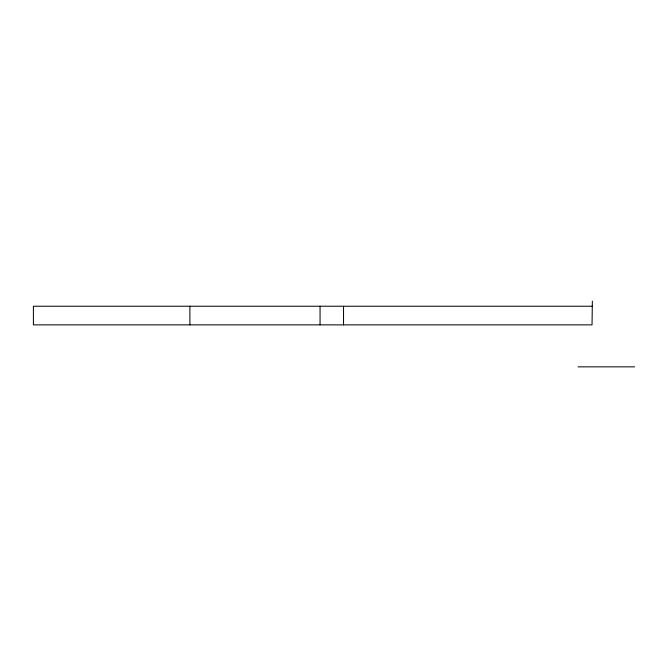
<?xml version="1.0" encoding="UTF-8"?>
<svg xmlns="http://www.w3.org/2000/svg" width="668" height="668" viewBox="0 0 668 668"><rect width="100%" height="100%" fill="white"/><g stroke="black" fill="none" stroke-linecap="round" stroke-linejoin="round"><path stroke-width="1" d="M592.357 301.151L592.04 324.865L33.4 324.865L33.4 306.236L592.291 306.236M578.054 366.849L634.6 366.849M343.536 306.236L343.536 324.865M320.055 306.236L320.055 324.865M189.887 306.236L189.887 324.865"/></g></svg>
